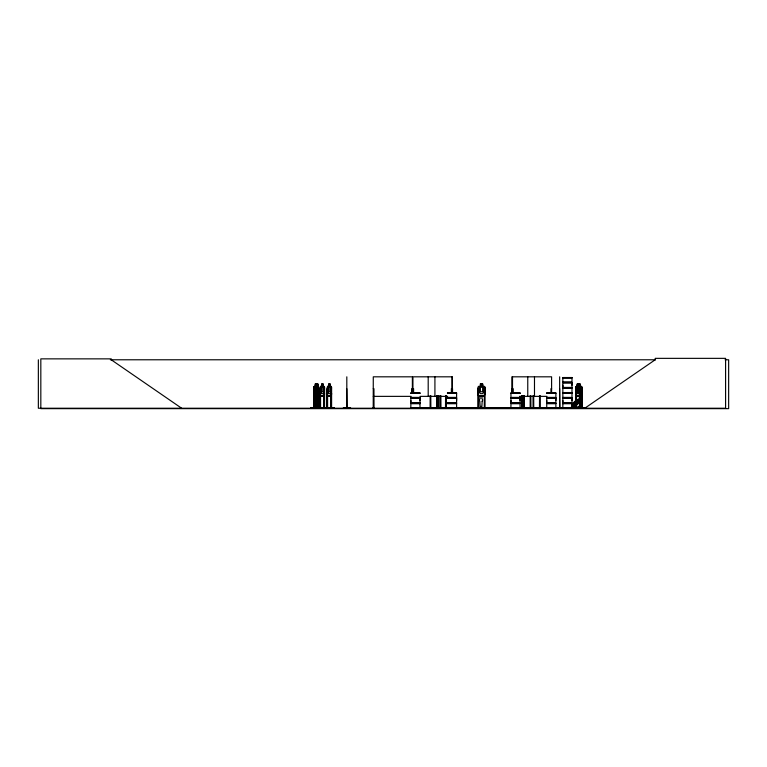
<?xml version="1.0" encoding="UTF-8"?>
<svg xmlns="http://www.w3.org/2000/svg" width="767" height="767" viewBox="0 0 767 767"><rect width="100%" height="100%" fill="white"/><g stroke="black" fill="none" stroke-linecap="round" stroke-linejoin="round"><path stroke-width="1.15" d="M420 402.809L410.853 402.809L410.863 400.566M419.99 400.566L419.99 398.313M456.595 400.566L456.595 398.313L447.458 398.313M510.947 402.809L510.947 398.313L520.084 398.313L520.074 402.809L510.947 402.809L510.956 400.566M520.074 400.566L520.074 398.313M546.737 402.809L546.737 398.313L555.883 398.313L555.874 402.809L546.737 402.809L546.746 400.566M555.874 400.566L555.874 398.313M562.853 402.809L562.853 400.566M562.853 387.431L562.853 385.187M571.981 400.566L571.981 398.313L562.844 398.313L562.844 402.809L571.99 402.809L571.99 398.313M571.981 385.187L571.981 382.944L562.844 382.944L562.844 387.431L571.99 387.431L571.99 382.944M343.28 407.871L350.605 407.843M572 408.054L556.123 407.833L563.448 408.14M508.339 408.226L525.798 408.226M508.435 407.871L525.702 407.862M318.295 396.069L318.641 387.22L318.363 386.376L316.455 386.376L316.196 387.23L316.522 386.376M318.612 393.672L318.363 396.069L314.249 396.069L313.799 393.682L314.317 396.069M420 403.71L410.853 403.71L410.824 408.226M510.899 408.207L510.956 403.71L520.084 403.71L520.084 408.044M562.825 408.054L562.853 403.71M434.851 408.178L441.945 408.236M579.286 396.069L579.785 393.682M318.219 391.745L317.826 393.672L317.087 393.672L317.087 386.453M317.711 396.069L318.276 393.682M317.768 396.069L318.228 393.672M324.058 396.069L324.575 393.672L324.125 396.069L320.606 396.069L320.146 393.682L320.664 396.069M327.739 386.453L327.183 393.682L327.701 396.069L331.152 396.069L331.545 393.672M331.152 396.069L331.66 393.682M572.709 408.226L572.7 407.047M572.891 408.178L584.09 408.188M578.941 408.226L578.999 407.047L571.405 407.009M310.702 407.843L334.422 407.871L310.721 408.236M310.683 408.178L334.431 408.178M323.866 408.226L323.904 395.59M324.067 408.178L324.105 388.696M581.29 395.993L582.028 393.672L581.338 396.069L576.314 396.069L576.401 386.376L575.768 387.23L575.816 408.236M573.831 408.025L579.756 401.275L573.649 408.236L573.735 407.047M410.767 408.121L420.009 408.054L419.99 403.71M412.368 393.404L412.368 376.818L373.28 376.818L373.222 408.236L373.203 407.526L374.018 407.526L374.018 408.236L373.941 388.696L373.28 388.696M412.368 407.526L412.569 408.188M412.847 407.843L413.01 408.236M512.059 408.197L511.963 407.526M532.883 408.178L532.95 407.526M313.866 393.682L313.799 387.23L314.269 386.376L315.333 386.376M314.326 386.376L313.799 387.23M320.127 408.236L320.146 387.23L320.616 386.376L321.68 386.376M320.213 393.682L320.683 386.376M327.154 408.236L327.183 387.23L327.72 386.376M579.89 393.672L580.935 391.745L580.935 387.258L579.89 386.453M546.737 408.044L546.746 403.71L555.883 403.71L555.883 408.044L546.718 408.226M575.883 387.268L576.506 386.453M579.929 384.046L577.235 384.046L577.302 386.453L576.602 387.258L577.235 393.672L578.414 393.672L579.047 391.745L579.047 387.258L578.414 386.453M574.905 401.381L572.019 404.717L574.866 401.362L579.756 400.873L578.682 400.873M577.043 400.92L578.337 399.271L580.034 399.339L576.42 404.238L574.512 405.475L572.968 405.475L573.217 404.238L577.005 400.863L575.902 400.873M578.548 400.863L579.89 399.329M579.718 400.805L579.862 401.409L574.349 407.066L571.434 407.066M579.862 401.409L574.349 407.066M571.703 405.475L575.844 401.477L575.403 401.256M572.009 405.475L575.72 401.256M572.882 404.851L574.368 403.164M573.678 408.188L579.756 401.275M482.031 407.852C484.169 408.217 477.803 408.217 479.969 407.852M479.643 408.226L480.065 408.217M481.743 408.025L482.088 408.226M584.78 408.236L655.191 359.781L655.191 358.352L725.592 358.352L725.592 408.236L38.35 408.236L38.35 359.781M110.333 359.781L655.555 359.781M725.055 359.781L728.65 359.781L728.65 408.648L40.824 408.648L40.824 358.86L111.234 358.86L111.234 359.781L181.635 408.236M562.834 377.527L572 377.527M562.853 377.978L571.981 377.978M562.844 382.043L571.99 382.043L571.99 377.709L562.834 377.69L562.853 382.043M562.777 382.35L572.057 382.35M562.777 382.628L572.057 382.628M316.982 383.97L317.845 383.97L318.219 387.258L318.2 408.236M315.314 384.046L316.752 384.046M317.011 384.046L317.826 384.046M321.67 384.046L323.108 384.046M328.707 384.046L330.136 384.046M480.391 384.046L482.635 384.046L482.635 386.453L483.833 387.258L483.833 391.745L482.635 393.672L480.391 393.672L479.183 391.745L479.183 387.258L480.391 386.453L480.305 383.97L482.711 383.97L482.711 386.376L484.265 386.376L485.118 387.22L485.118 393.682L484.293 396.069L478.646 396.069L477.899 393.682L477.899 387.23L478.666 386.376L480.305 386.376M317.691 384.449L317.691 385.255M323.089 386.376L324.105 386.376L324.623 387.22L324.527 408.236M327.653 386.376L328.717 386.376M330.126 386.376L331.143 386.376L331.612 387.258L331.593 408.236M576.333 386.376L577.934 386.376L577.867 383.97M578.452 386.376L579.785 387.22L579.785 408.236M579.89 386.376L581.357 386.376L582.095 387.22L582.153 408.236L582.249 407.526L581.415 407.526L581.415 408.236M314.288 386.453L318.343 386.453M320.635 386.453L324.086 386.453M327.672 386.453L331.123 386.453M478.704 386.453L484.236 386.453M576.343 386.453L581.328 386.453M318.286 386.376L318.641 387.22M575.768 387.23L575.95 408.236M562.777 387.747L572.057 387.747M562.777 388.025L572.057 388.025M562.844 388.342L571.99 388.342L571.99 392.666L562.796 392.848L572 392.857M317.759 388.696L318.535 388.696M323.904 388.696L324.508 388.696M330.941 388.696L331.545 388.696M346.809 388.696L347.067 408.236M412.368 388.696L411.706 388.696L411.706 393.404M412.934 388.696L413.595 388.696L413.595 393.404M485.041 388.696L484.38 388.696L484.303 408.236M511.886 388.696L512.298 393.404M512.509 388.696L513.171 388.696L513.171 393.404M551.607 388.696L550.936 388.696L550.936 393.404M559.651 388.696L559.91 408.236M575.816 388.696L576.535 388.696M579.957 388.696L579.392 388.696L579.353 408.236M582.182 388.696L581.482 388.696L581.539 408.236M562.853 392.551L571.981 392.551M410.844 392.905L420.009 392.905M447.449 392.905L456.614 392.905M510.937 392.905L520.093 392.905M546.727 392.905L555.893 392.905M410.844 393.068L420.009 393.068M447.449 393.068L456.614 393.068L456.595 397.411L447.458 397.411M520.093 393.087L510.937 393.059L510.956 397.411L520.084 397.411M546.727 393.087L555.893 393.068L555.874 397.411L546.737 397.411M410.863 393.346L419.99 393.346M447.468 393.346L456.595 393.346M510.956 393.346L520.074 393.346M546.746 393.346L555.874 393.346M562.853 393.346L571.981 393.346M314.288 395.993L318.343 395.993M320.635 395.993L324.086 395.993M327.672 395.993L331.123 395.993M484.236 395.993L478.704 395.993L477.985 393.672M576.343 395.993L581.328 395.993M373.28 396.366L411.189 396.366M419.98 396.366L447.612 396.366M519.547 396.366L547.034 396.366M410.853 397.411L420 397.411M562.844 397.411L571.99 397.411L571.99 393.087L562.834 393.087L562.853 397.411M410.786 397.728L420.057 397.728M447.391 397.728L456.672 397.728M510.88 397.728L520.151 397.728M546.67 397.728L555.941 397.728M562.777 397.728L572.057 397.728M410.786 398.006L420.057 398.006M447.391 398.006L456.672 398.006M510.88 398.006L520.151 398.006M546.67 398.006L555.941 398.006M562.777 398.006L572.057 398.006M578.385 399.386L579.929 399.386M447.458 402.809L456.605 402.809L456.605 398.313M410.786 403.116L420.057 403.116M447.391 403.116L456.672 403.116M510.88 403.116L520.151 403.116M546.67 403.116L555.941 403.116M562.777 403.116L572.057 403.116M410.786 403.394L420.057 403.394M447.391 403.394L456.672 403.394M510.88 403.394L520.151 403.394M546.67 403.394L555.941 403.394M562.777 403.394L572.057 403.394M447.458 403.71L456.605 403.71L456.605 408.044L444.39 408.14L456.595 407.919M562.844 403.71L571.99 403.71M313.521 407.526L314.24 407.526M315.889 407.526L316.464 407.526M317.5 407.526L318.593 407.526L318.583 408.236L318.564 387.22M319.868 407.526L320.587 407.526M323.856 407.526L324.575 407.526M326.905 407.526L327.624 407.526M330.893 407.526L331.612 407.526M575.749 407.526L576.602 407.526M579.334 407.526L580.025 407.526L579.996 408.236M430.862 407.728L448.283 408.188M478.598 407.728L484.303 407.728M530.093 407.728L508.444 408.236M533.755 407.728L539.46 407.728M551.674 407.833L551.607 407.526M584.032 407.843L572.901 407.843L584.061 408.178M410.863 407.919L419.99 407.919M441.907 407.871L434.87 408.236M479.778 407.852L482.222 407.852M546.746 407.919L555.874 407.919M556.123 407.871L571.981 407.919M485.214 408.188L485.118 407.526M452.54 408.226L452.329 407.526M452.194 408.178L452.223 407.526M327.394 408.178L327.365 395.59M330.136 386.453L330.874 387.258L330.874 391.745L330.136 393.672L328.765 393.672L328.036 391.745L328.659 383.97L330.193 383.97L330.078 386.453M317.49 387.258L316.752 386.453L316.742 383.97L315.266 383.97L315.314 386.453M455.905 408.178L449.088 408.178M581.319 386.376L582.028 387.258L582.057 408.236M331.056 386.453L331.545 387.258M317.691 386.376L318.276 387.22L318.295 408.236M315.381 393.672L314.643 391.745L314.643 387.258L315.381 386.453L315.381 384.046M575.768 393.682L576.458 396.069M327.605 408.197L327.567 388.696L326.953 388.696L326.972 408.236M579.651 400.863L579.785 401.438M576.036 393.672L576.381 396.069M518.703 408.226L518.473 407.526M316.522 396.069L316.225 393.672L316.445 396.069M581.607 388.696L581.693 408.236M579.996 386.376L579.996 383.97L577.187 383.97L577.235 386.453M579.957 383.97L579.957 408.236M579.612 388.696L579.574 408.236M578.596 407.047L578.596 408.236M578.519 383.97L578.481 386.453M577.973 384.046L577.934 387.258M576.525 395.59L576.573 408.236M576.391 388.696L576.362 408.236M576.19 388.696L576.218 408.236M576.046 407.526L576.151 408.236M573.237 407.047L573.237 408.236M573.064 407.047L573.064 408.236M562.853 388.342L562.844 392.666M559.661 376.818L559.651 408.236M551.607 393.404L551.598 376.818L511.886 376.818L511.886 393.404M551.531 407.526L551.521 408.236M550.946 407.526L551.013 408.236M550.859 407.728L550.869 408.236M545.136 408.236L545.136 407.632L420.93 407.632L420.93 408.236M544.723 407.632L544.723 408.236M543.717 407.632L543.717 408.236M540.198 395.59L540.275 408.236M540.121 407.526L540.121 408.236M539.613 407.526L539.613 408.236M539.537 395.59L539.46 408.236M534.484 376.818L534.484 396.366M533.688 395.59L533.755 408.236M533.611 407.526L533.611 408.236M533.017 395.59L533.094 408.236M530.831 395.59L530.908 408.236M530.754 407.526L530.754 408.236M530.17 395.59L530.17 408.236M530.093 407.526L530.093 408.236M527.763 376.818L527.763 396.366M527.447 407.632L527.447 408.236M526.44 407.632L526.44 408.236M524.398 407.526L524.398 408.236M524.321 395.59L524.244 408.236M523.66 395.59L523.66 408.236L523.583 407.526M522.308 407.526L522.308 408.236M522.25 395.753L522.174 408.236L522.001 395.753M521.838 395.753L521.943 408.236M521.781 407.526L521.819 408.236M520.707 407.632L520.707 408.236M518.329 407.526L518.454 408.236M518.243 407.526L518.224 408.236M518.032 408.236L518.013 407.526L517.859 408.236M517.821 407.526L517.715 408.236M513.248 407.728L513.248 408.236M513.046 407.526L513.133 408.236M512.922 407.526L512.989 408.236M512.835 407.526L512.816 408.236M512.586 407.526L512.586 408.236M512.509 376.818L512.509 393.404M512.509 407.526L512.404 408.236L512.308 407.526M512.135 388.696L512.135 393.404M512.135 407.526L512.183 408.236M511.867 407.526L511.829 408.236M485.041 387.258L485.041 408.236M484.456 407.526L484.456 408.236M481.369 407.852L481.369 406.424L480.621 406.424L480.621 407.852M478.598 408.236L478.522 388.696L477.86 388.696L477.783 408.236M478.445 407.526L478.445 408.236M477.937 407.526L477.937 408.236M452.559 393.404L452.559 388.696L451.37 388.696L451.37 393.404M452.568 407.526L452.607 408.236M452.329 393.404L452.329 376.818L412.934 376.818L412.934 393.404M452.031 376.818L452.079 393.404M452.108 407.526L452.051 408.236M451.955 407.526L451.955 408.236M451.447 407.526L451.447 408.236M451.293 407.728L451.293 408.236M446.269 395.59L446.269 408.236M446.135 395.59L446.231 408.236M446.058 407.526L446.03 408.236M445.79 407.526L445.809 408.236M445.713 395.59L445.646 408.236M445.579 395.59L445.512 408.236M445.368 407.632L445.368 408.236M443.94 407.632L443.94 408.236M440.718 395.59L440.785 408.236M440.594 395.59L440.594 408.236M440.488 407.526L440.488 408.236M440.268 407.526L440.248 408.236M440.028 395.59L440.047 408.236M439.961 407.526L439.961 408.236M439.635 407.632L439.635 408.236M438.666 395.753L438.628 408.236M438.436 395.753L438.456 408.236M438.398 407.526L438.331 408.236M438.187 395.753L438.11 408.236M437.295 395.59L437.353 408.236M437.219 407.526L437.219 408.236M436.711 407.526L436.711 408.236M436.634 395.59L436.557 408.236M434.918 376.818L434.918 396.366M430.786 395.59L430.862 408.236M430.709 407.526L430.709 408.236M430.124 395.59L430.124 408.236L430.047 407.526M428.197 376.818L428.197 396.366M422.358 407.632L422.358 408.236M421.351 407.632L421.351 408.236M419.99 402.809L420 398.313L410.853 398.313L410.853 402.809M413.672 407.728L413.672 408.236M413.528 407.526L413.528 408.236M412.291 407.526L412.301 408.236M411.783 407.526L411.783 408.236M411.706 407.526L411.63 408.236M346.818 376.818L346.809 408.236M331.392 407.526L331.392 408.236M331.344 388.696L331.248 408.236M331.143 388.696L331.095 408.236M330.941 395.59L330.893 408.236M327.288 407.526L327.269 408.236M324.355 407.526L324.355 408.236M324.307 388.696L324.211 408.236M320.577 408.236L320.529 388.696L319.925 388.696L319.906 408.236M320.328 393.289L320.376 408.236M320.223 407.526L320.232 408.236M318.075 388.696L318.056 408.236M317.864 407.526L317.883 408.236M317.749 384.046L317.749 386.453M317.759 395.59L317.711 408.236M317.557 395.59L317.509 408.236M317.059 383.97L317.011 386.453M316.426 408.236L316.407 388.696L315.899 408.236M316.272 387.23L316.186 408.236L316.157 388.696M315.381 387.258L315.381 391.745M314.221 408.236L314.173 388.696L313.569 388.696L313.588 408.236M313.971 388.696L314.019 408.236M313.847 407.526L313.866 408.236M313.77 388.696L313.722 408.236M482.155 401.218L481.81 407.498L480.18 407.498L479.845 401.218A1.63 1.63 0 0 1 480.18 398.658C478.704 395.446 483.296 395.446 481.81 398.658A1.63 1.63 0 0 1 482.155 401.218M323.837 391.745L323.108 393.672L321.728 393.672L320.999 391.745L321.68 383.97L323.156 383.97L323.837 391.745M576.554 401.371L574.052 404.238L575.586 404.238L578.097 401.371L576.554 401.371M578.404 399.578L577.954 400.096L579.392 399.578L578.404 399.578M316.512 384.449L315.63 384.449L315.63 385.255L316.512 385.255L316.512 384.449M322.859 384.449L321.977 384.449L321.977 385.255L322.859 385.255L322.859 384.449M329.896 384.449L329.014 384.449L329.014 385.255L329.896 385.255L329.896 384.449M482.232 384.449L480.784 384.449L480.784 385.255L482.232 385.255L482.232 384.449M579.545 384.449L577.446 384.449L577.446 385.255L579.545 385.255L579.545 384.449M317.826 387.258L317.087 387.258L317.087 391.745L317.826 391.745L317.826 387.258M323.108 387.258L321.728 387.258L321.728 391.745L323.108 391.745L323.108 387.258M330.136 387.258L328.765 387.258L328.765 391.745L330.136 391.745L330.136 387.258M482.635 387.258L480.391 387.258L480.391 391.745L482.635 391.745L482.635 387.258M578.414 387.258L577.235 387.258L577.235 391.745L578.414 391.745L578.414 387.258M578.28 385.255L578.28 384.449L578.203 385.255"/></g></svg>
